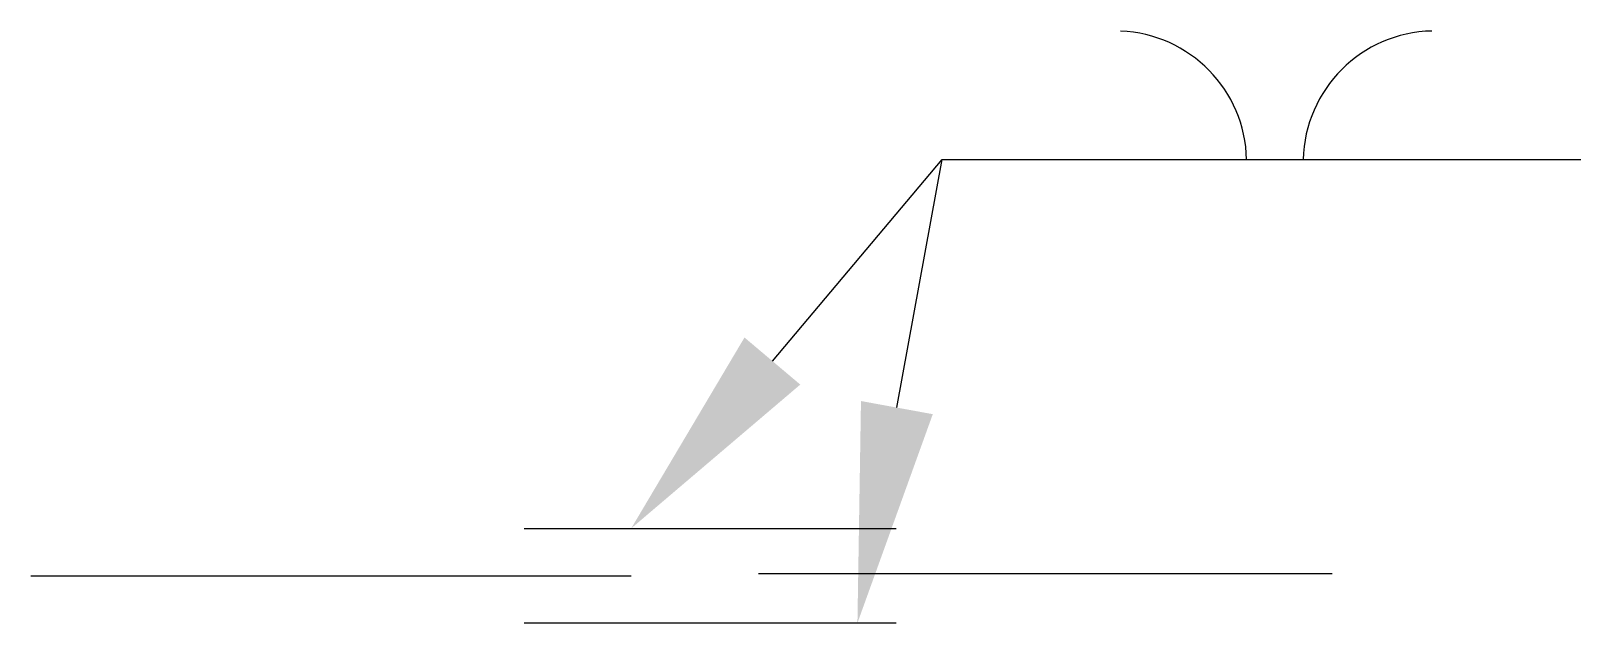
# Model space of a CAD drawing. Header units: metres. Extents: x -94257 to -92488, y -328187 to -327511.
import ezdxf

# ---------------------------------------------------------------- set-up
doc = ezdxf.new("R2010")
doc.units = ezdxf.units.M
doc.layers.add('STEEL', color=1, linetype='Continuous')
doc.layers.add('TEXT', color=3, linetype='Continuous')

msp = doc.modelspace()

# ---------------------------------------------------------------- linework, layer by layer
at = {"layer": 'STEEL'}
for points in [[(-93694.37, -328078.72), (-93269.54, -328078.72)], [(-93426.78, -328130.31), (-92771.91, -328130.31)], [(-94257.31, -328132.84), (-93572.03, -328132.84)], [(-93694.37, -328186.7), (-93269.54, -328186.7)]]:
    msp.add_lwpolyline(points, dxfattribs=at)
at = {"layer": 'TEXT'}
for p, q in [((-93410.9, -327887.64), (-93216.94, -327657.73)), ((-93268.77, -327940.79), (-93216.94, -327657.73)), ((-93217.13, -327657.73), (-92487.74, -327657.73)), ((-93216.94, -327657.73), (-92966.94, -327657.73)), ((-93216.94, -327657.73), (-92966.94, -327657.73)), ((-92966.94, -327657.73), (-92916.94, -327657.73))]:
    msp.add_line(p, q, dxfattribs=at)
for centre, start, end in [((-93019.46, -327660.82), 1.18, 87.64), ((-92654.84, -327660.82), 91.18, 178.82)]:
    msp.add_arc(centre, 150, start, end, dxfattribs=at)
for points in [[(-93379.05, -327914.51), (-93442.75, -327860.77), (-93572.11, -328078.72)], [(-93227.78, -327948.3), (-93309.75, -327933.29), (-93313.8, -328186.7)]]:
    msp.add_solid(points, dxfattribs=at)

doc.saveas('drawing.dxf')
